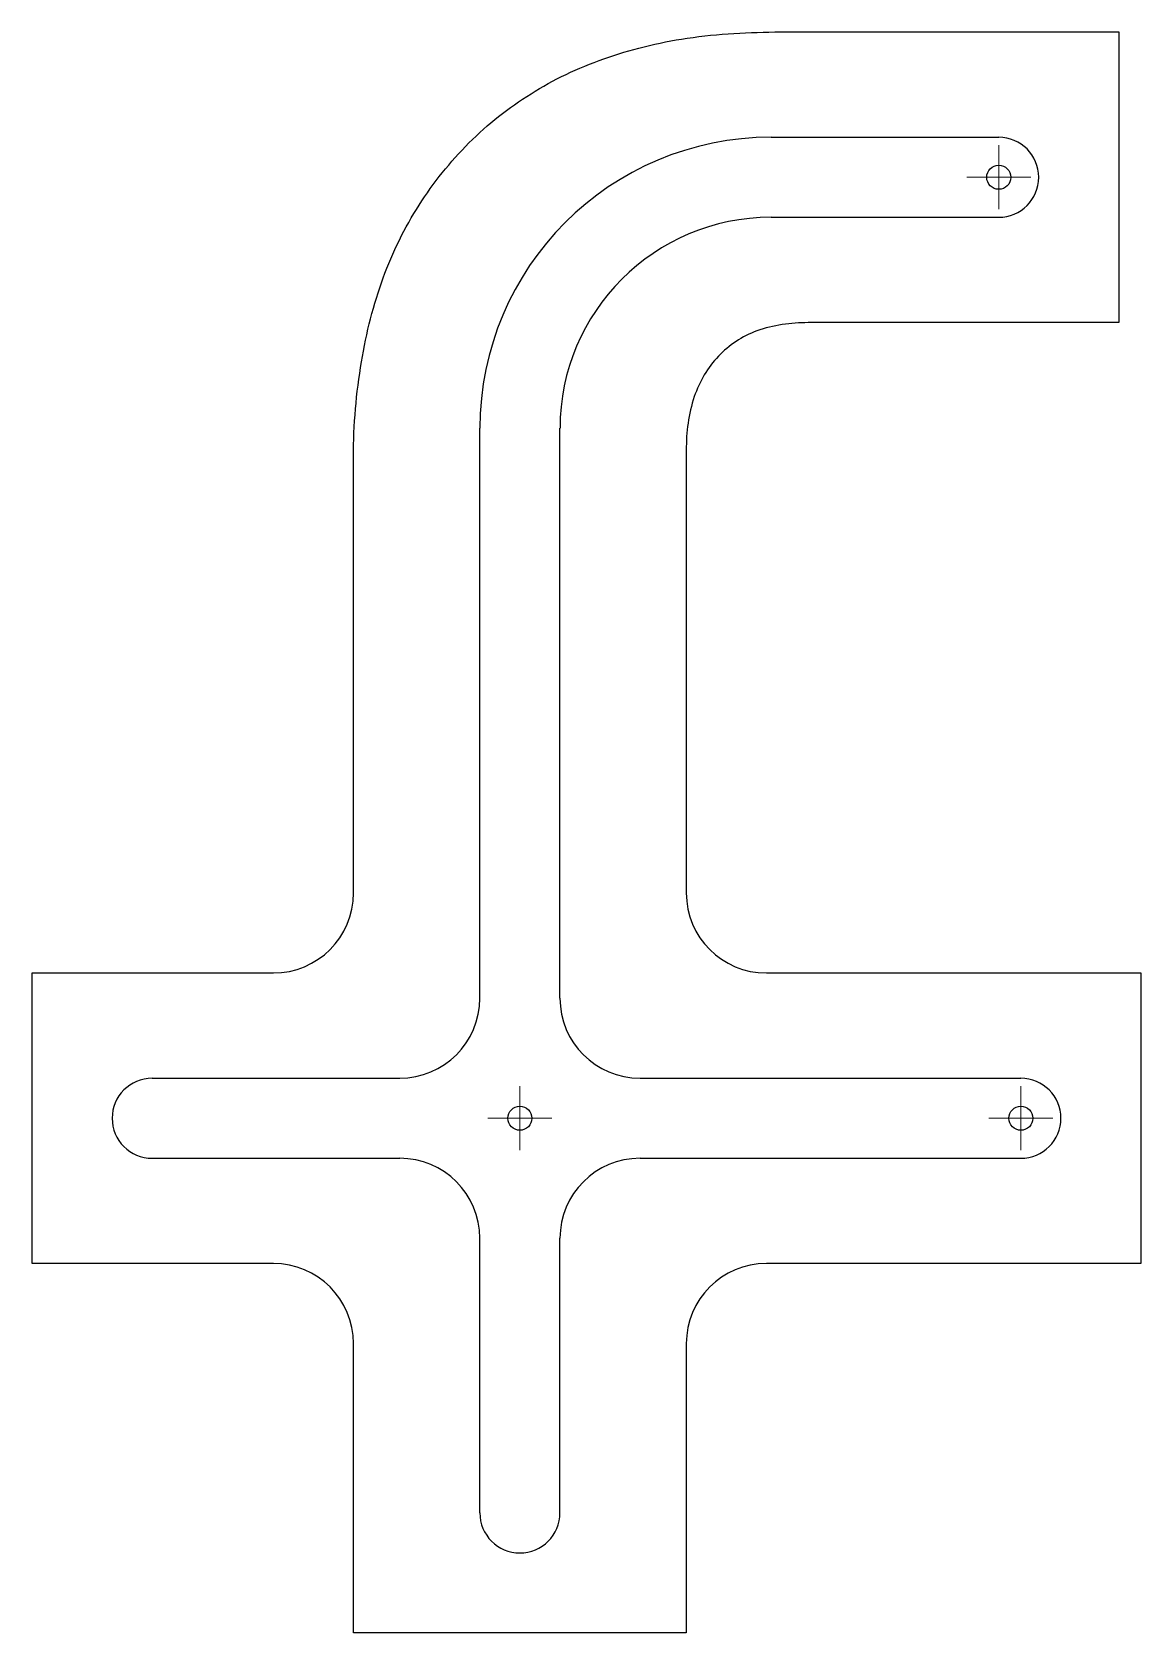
# Model space of a CAD drawing. Header units: millimetres. Extents: x 465 to 604, y 411 to 611.
import ezdxf

# ---------------------------------------------------------------- set-up
doc = ezdxf.new("R2010")
doc.units = ezdxf.units.MM

# ---------------------------------------------------------------- blocks, each defined once
blk = doc.blocks.new('SW_CENTERMARKSYMBOL_0')
at = {"color": 0, "linetype": 'Continuous', "lineweight": 18}
for p, q in [((0, 2.5), (0, 4)), ((0, 0), (0, 2.5)), ((-2.5, 0), (-4, 0)), ((0, 0), (-2.5, 0)), ((0, 0), (0, -2.5)), ((0, 0), (2.5, 0)), ((2.5, 0), (4, 0)), ((0, -2.5), (0, -4))]:
    blk.add_line(p, q, dxfattribs=at)
blk = doc.blocks.new('SW_CENTERMARKSYMBOL_1')
at = {"color": 0, "linetype": 'Continuous', "lineweight": 18}
for p, q in [((0, 2.5), (0, 4)), ((0, 0), (0, 2.5)), ((-2.5, 0), (-4, 0)), ((0, 0), (-2.5, 0)), ((0, 0), (0, -2.5)), ((0, 0), (2.5, 0)), ((2.5, 0), (4, 0)), ((0, -2.5), (0, -4))]:
    blk.add_line(p, q, dxfattribs=at)
blk = doc.blocks.new('SW_CENTERMARKSYMBOL_2')
at = {"color": 0, "linetype": 'Continuous', "lineweight": 18}
for p, q in [((0, 2.5), (0, 4)), ((0, 0), (0, 2.5)), ((-2.5, 0), (-4, 0)), ((0, 0), (-2.5, 0)), ((0, 0), (0, -2.5)), ((0, 0), (2.5, 0)), ((2.5, 0), (4, 0)), ((0, -2.5), (0, -4))]:
    blk.add_line(p, q, dxfattribs=at)

msp = doc.modelspace()

# ---------------------------------------------------------------- linework, layer by layer
at = {"color": 7, "linetype": 'Continuous', "lineweight": 25}
for p, q in [((557.95, 611.08), (600.9, 611.08)), ((600.9, 611.08), (600.9, 574.78)), ((557.49, 597.93), (585.91, 597.93)), ((557.49, 587.93), (585.91, 587.93)), ((600.9, 574.78), (562.12, 574.78)), ((521.12, 490.38), (521.12, 561.57)), ((531.12, 490.38), (531.12, 561.57)), ((546.9, 558.83), (546.9, 503.53)), ((505.35, 503.53), (505.35, 557.27)), ((465.21, 493.53), (495.35, 493.53)), ((465.21, 457.23), (465.21, 493.53)), ((556.9, 493.53), (603.67, 493.53)), ((603.67, 493.53), (603.67, 457.23)), ((480.21, 480.38), (511.12, 480.38)), ((541.12, 480.38), (588.67, 480.38)), ((480.21, 470.38), (511.12, 470.38)), ((541.12, 470.38), (588.67, 470.38)), ((521.12, 426.08), (521.12, 460.38)), ((531.12, 426.08), (531.12, 460.38)), ((495.35, 457.23), (465.21, 457.23)), ((603.67, 457.23), (556.9, 457.23)), ((505.35, 411.08), (505.35, 447.23)), ((546.9, 447.23), (546.9, 411.08)), ((546.9, 411.08), (505.35, 411.08))]:
    msp.add_line(p, q, dxfattribs=at)
for centre in [(585.91, 592.93), (526.12, 475.38), (588.67, 475.38)]:
    msp.add_circle(centre, 1.5, dxfattribs=at)
for centre, radius, start, end in [((557.49, 561.57), 36.36, 90, 180), ((585.91, 592.93), 5, 0, 90), ((585.91, 592.93), 5, 270, 0), ((557.49, 561.57), 26.36, 90, 180), ((495.35, 503.53), 10, 270, 0), ((556.9, 503.53), 10, 180, 270), ((511.12, 490.38), 10, 270, 0), ((541.12, 490.38), 10, 180, 270), ((480.21, 475.38), 5, 90, 180), ((588.67, 475.38), 5, 0, 90), ((480.21, 475.38), 5, 180, 270), ((588.67, 475.38), 5, 270, 0), ((511.12, 460.38), 10, 0, 90), ((541.12, 460.38), 10, 90, 180), ((495.35, 447.23), 10, 0, 90), ((556.9, 447.23), 10, 90, 180), ((526.12, 426.08), 5, 180, 270), ((526.12, 426.08), 5, 270, 0)]:
    msp.add_arc(centre, radius, start, end, dxfattribs=at)
for points, knots in [([(505.35, 557.27), (505.29, 561.26), (505.76, 567.09), (507.21, 574.57), (508.73, 579.72), (510.69, 584.51), (513.12, 588.96), (515.98, 593.07), (519.26, 596.82), (522.9, 600.22), (526.96, 603.1), (531.29, 605.62), (536.01, 607.6), (541.02, 609.18), (548.33, 610.71), (554.06, 611.03), (557.95, 611.08)], [0, 0, 0, 0, 0.139942, 0.205037, 0.267723, 0.328141, 0.386967, 0.445312, 0.503875, 0.562016, 0.619866, 0.678331, 0.738065, 0.799092, 0.862901, 1, 1, 1, 1]), ([(562.12, 574.78), (559.97, 574.73), (556.75, 574.39), (553.06, 572.52), (550.81, 570.64), (549.03, 568.28), (547.3, 564.39), (546.87, 561.09), (546.9, 558.83)], [0, 0, 0, 0, 0.260555, 0.377326, 0.492181, 0.608799, 0.728511, 1, 1, 1, 1])]:
    msp.add_open_spline(points, degree=3, knots=knots, dxfattribs=at)

# ---------------------------------------------------------------- block references
at = {"color": 7, "linetype": 'Continuous', "lineweight": 18}
for name, p in [('SW_CENTERMARKSYMBOL_1', (585.91, 592.93)), ('SW_CENTERMARKSYMBOL_2', (526.12, 475.38)), ('SW_CENTERMARKSYMBOL_0', (588.67, 475.38))]:
    msp.add_blockref(name, p, dxfattribs=at)

doc.saveas('drawing.dxf')
